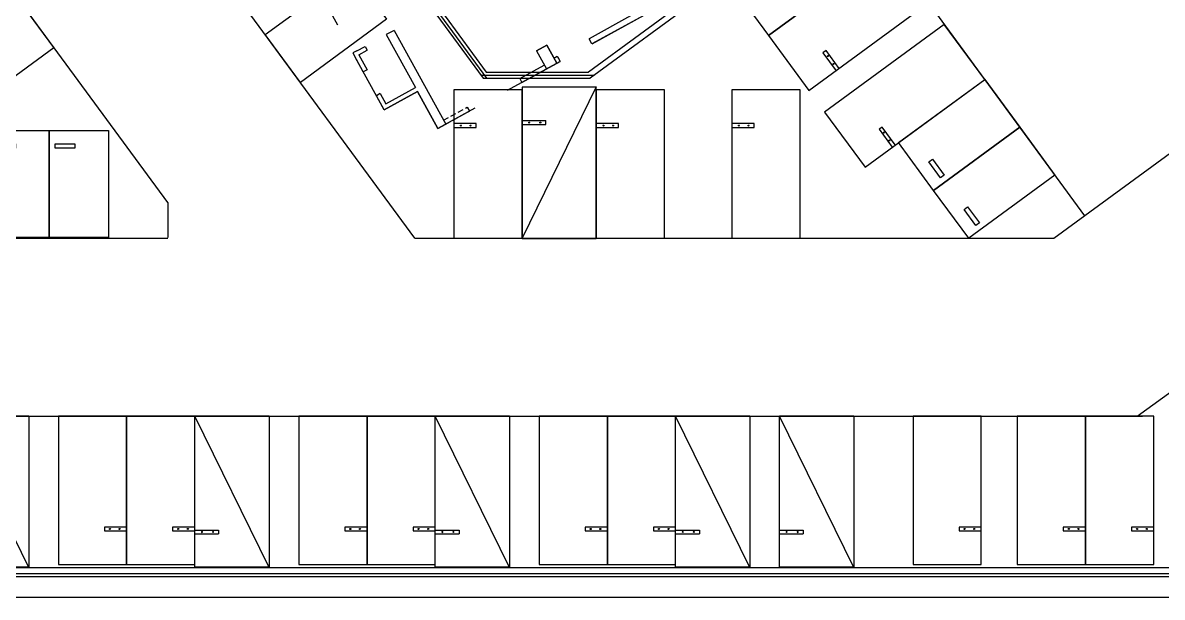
# Model space of a CAD drawing. Header units: millimetres. Extents: x 75184266 to 76346726, y -35077925 to -33679385.
# Drawn here: x 75394982 to 75433378, y -34641254 to -34621890 of the extents above; entities that cross this region are included whole.
import ezdxf

# ---------------------------------------------------------------- set-up
doc = ezdxf.new("R2010")
doc.units = ezdxf.units.MM
doc.header["$LTSCALE"] = 50
doc.header["$MEASUREMENT"] = 0
doc.linetypes.add('HIDDEN2', pattern=[0.1875, 0.125, -0.0625])
doc.linetypes.add('XR-지하3층$0$H', pattern=[1.3, 0.8, -0.5])
for name, color, linetype in [('XR-지하3층$0$A-주차', 9, 'CONTINUOUS'), ('XR-지하3층$0$일반주차', 8, 'CONTINUOUS'), ('XR-지하3층$0$확장형주차', 8, 'CONTINUOUS')]:
    doc.layers.add(name, color=color, linetype=linetype)
doc.layers.add('건축', color=8, linetype='CONTINUOUS', plot=False)
doc.layers.add('유도관제-주차면B2', color=7, linetype='CONTINUOUS', lineweight=100)

# ---------------------------------------------------------------- blocks, each defined once
blk = doc.blocks.new('XR-지하3층$0$일반형 주차')
at = {"layer": 'XR-지하3층$0$일반주차'}
for p, q in [((750, 3865), (0, 3865)), ((750, 3735), (750, 3865)), ((0, 3735), (750, 3735))]:
    blk.add_line(p, q, dxfattribs=at)
blk.add_lwpolyline([(2300, 5000), (0, 5000), (0, 0), (2300, 0)], close=True, dxfattribs=at)
for centre in [(238, 3800), (563, 3800)]:
    blk.add_circle(centre, 17.5, dxfattribs=at)
blk = doc.blocks.new('XR-지하3층$0$확장형 주차')
at = {"layer": 'XR-지하3층$0$확장형주차', "color": 7}
for p, q in [((0, 3965), (800, 3965)), ((800, 3835), (800, 3965)), ((0, 3835), (800, 3835))]:
    blk.add_line(p, q, dxfattribs=at)
blk.add_lwpolyline([(2500, 5100), (0, 0)], dxfattribs=at)
blk.add_lwpolyline([(2500, 5091), (0, 5091), (0, -9), (2500, -9)], close=True, dxfattribs=at)
for centre in [(238, 3900), (613, 3900)]:
    blk.add_circle(centre, 17.5, dxfattribs=at)
blk = doc.blocks.new('XR-지하3층$0$A$C73B52ADF')
at = {"layer": 'XR-지하3층$0$A-주차', "elevation": 0}
for points in [[(-2038, 2466), (-38, 2466), (-38, -1134), (-2038, -1134)], [(-1166, 2021), (-1166, 1871), (-1832, 1871), (-1832, 2021)]]:
    blk.add_lwpolyline(points, close=True, dxfattribs=at)

msp = doc.modelspace()

# ---------------------------------------------------------------- linework, layer by layer
at = {"layer": '건축'}
for p, q in [((75432539, -34635154), (75491544, -34591894)), ((75405281, -34593636), (75430764, -34628395)), ((75429730, -34629154), (75455523, -34610243)), ((75415465, -34621660, 0), (75414063, -34622430, 0)), ((75415912, -34621643), (75414159, -34622605, 0)), ((75407495, -34622145), (75409233, -34625310)), ((75407232, -34622290), (75408212, -34624074)), ((75414159, -34622605, 0), (75414063, -34622430, 0)), ((75406106, -34622908, 0), (75406147, -34622983, 0)), ((75406514, -34622684), (75406586, -34622816)), ((75406514, -34622684), (75406586, -34622816)), ((75412288, -34622834), (75412625, -34623448)), ((75412639, -34622641), (75412976, -34623255)), ((75406310, -34622967), (75406586, -34623471)), ((75406586, -34623471), (75406455, -34623544)), ((75411729, -34623768), (75411801, -34623900)), ((75411729, -34623768), (75411801, -34623900)), ((75407029, -34624278), (75406898, -34624350)), ((75407029, -34624278), (75407217, -34624620)), ((75408284, -34624205), (75408970, -34625454)), ((75399869, -34627953), (75399869, -34629124))]:
    msp.add_line(p, q, dxfattribs=at)
at = {"layer": '건축', "ltscale": 2}
for p, q in [((75408189, -34629154), (75390234, -34604667, 0)), ((75399869, -34627953), (75385329, -34608124, 0)), ((75384047, -34629154), (75399869, -34629154)), ((75408189, -34629154), (75429730, -34629154)), ((75360575, -34635154), (75432708, -34635154))]:
    msp.add_line(p, q, dxfattribs=at)
at = {"layer": '건축', "ltscale": 0.5}
for p, q in [((75400257, -34609787), (75410498, -34623755)), ((75400434, -34609690), (75410599, -34623555)), ((75421801, -34617865, 0), (75414040, -34623555)), ((75422081, -34617908), (75414106, -34623755)), ((75410599, -34623555), (75414040, -34623555)), ((75410498, -34623755), (75414106, -34623755)), ((75357673, -34640254), (75513369, -34640254)), ((75357819, -34640454), (75513435, -34640454))]:
    msp.add_line(p, q, dxfattribs=at)
at = {"layer": '건축', "ltscale": 100}
msp.add_line((75410425, -34623655), (75414242, -34623655), dxfattribs=at)
at = {"layer": '건축', "linetype": 'HIDDEN2', "ltscale": 30}
msp.add_line((75409958, -34624740), (75410030, -34624872), dxfattribs=at)
at = {"layer": '건축', "ltscale": 1000}
for p, q in [((75342470, -34640554), (75516004, -34640554)), ((75342116, -34641254), (75516234, -34641254))]:
    msp.add_line(p, q, dxfattribs=at)
at = {"layer": '건축', "ltscale": 100}
msp.add_lwpolyline([(75410622, -34623755), (75400174, -34609504)], dxfattribs=at)
at = {"layer": '건축', "linetype": 'XR-지하3층$0$H', "ltscale": 50}
msp.add_lwpolyline([(75415912, -34621643), (75408970, -34625454), (75408284, -34624205), (75407158, -34624823), (75401992, -34615413)], dxfattribs=at)
at = {"layer": '건축'}
for points in [[(75407495, -34622145), (75407232, -34622290)], [(75406238, -34622836), (75406514, -34622684)], [(75406310, -34622967), (75406586, -34622816)], [(75412288, -34622834), (75412639, -34622641)], [(75412625, -34623448), (75412976, -34623255), (75412639, -34622641), (75412288, -34622834)], [(75406455, -34623544), (75406147, -34622983)], [(75411801, -34623900), (75413090, -34623193)], [(75412880, -34623080), (75412993, -34623017)], [(75411729, -34623768), (75412553, -34623316)], [(75407217, -34624620), (75408212, -34624074)], [(75411729, -34623768), (75411801, -34623900)], [(75411729, -34623768), (75411801, -34623900)], [(75407158, -34624823), (75406898, -34624350)], [(75407158, -34624823), (75408284, -34624205)], [(75408970, -34625454), (75409233, -34625310)]]:
    msp.add_lwpolyline(points, dxfattribs=at)
at = {"layer": '건축', "elevation": 0}
for points in [[(75406238, -34622836), (75406106, -34622908)], [(75412993, -34623017), (75413090, -34623193)], [(75413018, -34623061), (75413090, -34623193)], [(75413018, -34623061), (75413090, -34623193)]]:
    msp.add_lwpolyline(points, dxfattribs=at)
at = {"layer": '건축', "linetype": 'HIDDEN2', "ltscale": 30}
for points in [[(75409160, -34625178), (75409958, -34624740)], [(75409958, -34624740), (75410030, -34624872)], [(75409958, -34624740), (75410030, -34624872)], [(75409233, -34625310), (75410030, -34624872)]]:
    msp.add_lwpolyline(points, dxfattribs=at)

# ---------------------------------------------------------------- block references
at = {"layer": '유도관제-주차면B2'}
for name, p, rotation in [('XR-지하3층$0$일반형 주차', (75424145, -34619367), 126.2469333594607), ('XR-지하3층$0$일반형 주차', (75425505, -34621222), 126.2469333594607), ('XR-지하3층$0$A$C73B52ADF', (75405274, -34623260, 0), 306.2476159917877), ('XR-지하3층$0$일반형 주차', (75396032, -34622721), 126.2469333594607), ('XR-지하3층$0$일반형 주차', (75427395, -34623800), 126.2469333594607), ('XR-지하3층$0$A$C73B52ADF', (75426458, -34624440), 126.2476159918554), ('XR-지하3층$0$A$C73B52ADF', (75395906, -34627990, 0), 0.0006821651433227905), ('XR-지하3층$0$A$C73B52ADF', (75397906, -34627990, 0), 0.0006821651433227905), ('XR-지하3층$0$A$C73B52ADF', (75427641, -34626053), 126.2476159918554), ('XR-지하3층$0$일반형 주차', (75398482, -34635154), 180), ('XR-지하3층$0$일반형 주차', (75400782, -34635154), 180), ('XR-지하3층$0$일반형 주차', (75406582, -34635154), 180), ('XR-지하3층$0$일반형 주차', (75408882, -34635154), 180), ('XR-지하3층$0$일반형 주차', (75414682, -34635154), 180), ('XR-지하3층$0$일반형 주차', (75416982, -34635154), 180), ('XR-지하3층$0$일반형 주차', (75427282, -34635154), 180), ('XR-지하3층$0$일반형 주차', (75430794, -34635154), 180), ('XR-지하3층$0$일반형 주차', (75433094, -34635154), 180)]:
    msp.add_blockref(name, p, dxfattribs=dict(at, rotation=rotation))
for name, p in [('XR-지하3층$0$확장형 주차', (75411809, -34629154)), ('XR-지하3층$0$일반형 주차', (75409509, -34629154)), ('XR-지하3층$0$일반형 주차', (75414309, -34629154)), ('XR-지하3층$0$일반형 주차', (75418877, -34629154))]:
    msp.add_blockref(name, p, dxfattribs=at)
at = {"layer": '유도관제-주차면B2', "xscale": -1, "rotation": 180}
for p in [(75392682, -34635154), (75400782, -34635154), (75408882, -34635154), (75416982, -34635154), (75420481, -34635154)]:
    msp.add_blockref('XR-지하3층$0$확장형 주차', p, dxfattribs=at)

doc.saveas('drawing.dxf')
